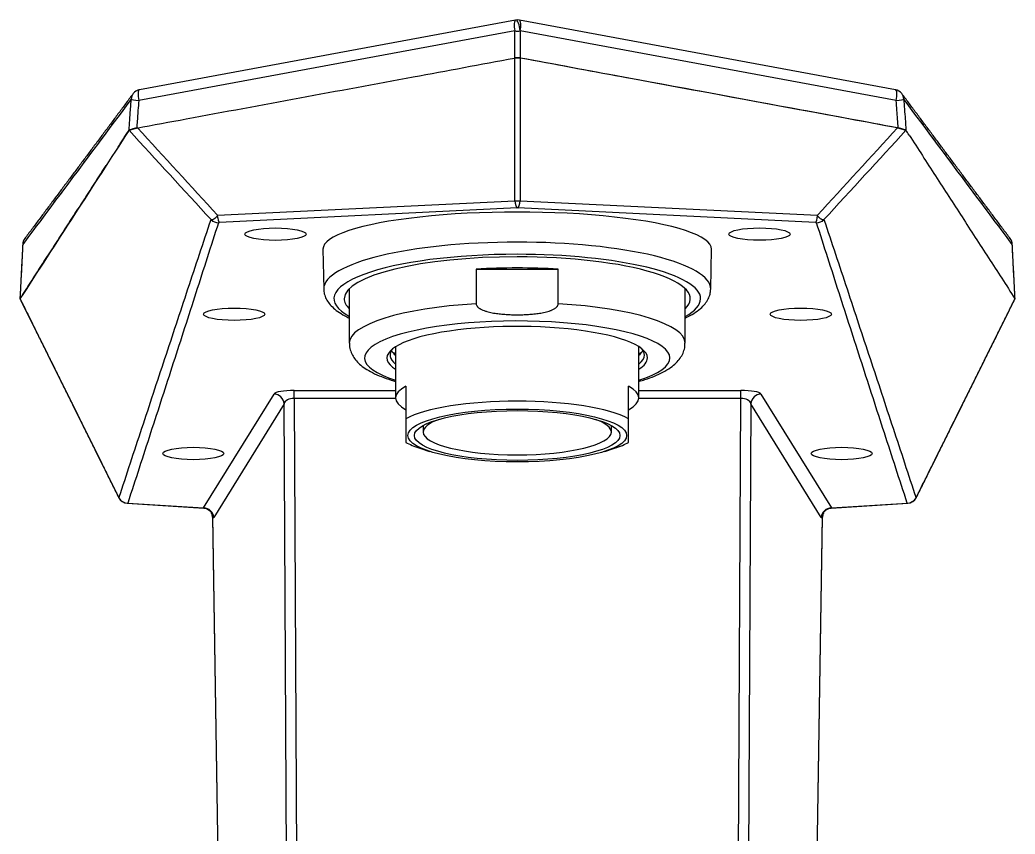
# Model space of a CAD drawing. Extents: x 0 to 948, y 0 to 695.
# Drawn here: x 171.8 to 269.6, y 419.8 to 499.8 of the extents above; entities that cross this region are included whole.
import ezdxf

# ---------------------------------------------------------------- set-up
doc = ezdxf.new("R2010")
doc.units = 0
doc.header["$LTSCALE"] = 10
doc.header["$MEASUREMENT"] = 0
doc.layers.add('1', color=7, linetype='CONTINUOUS')
doc.layers.add('레이어 1', color=7, linetype='CONTINUOUS')

msp = doc.modelspace()

# ---------------------------------------------------------------- linework, layer by layer
at = {"layer": '1', "color": 7, "linetype": 'Continuous', "lineweight": -3}
for p, q in [((201.632, 477.233), (201.702, 473.306)), ((239.736, 473.306), (239.807, 477.233)), ((216.688, 475.277), (224.75, 475.277)), ((216.688, 475.277), (216.688, 471.881)), ((224.75, 471.881), (224.75, 475.277)), ((204.219, 473.364), (204.219, 468.007)), ((237.219, 468.006), (237.219, 473.363)), ((208.769, 467.662), (208.769, 462.621)), ((232.669, 462.621), (232.669, 467.662)), ((209.769, 463.778), (209.769, 460.576)), ((231.669, 460.576), (231.669, 463.778)), ((211.469, 459.915), (211.469, 459.273)), ((229.969, 459.273), (229.969, 459.915)), ((211.145, 457.689), (212.106, 457.377)), ((229.332, 457.377), (230.294, 457.689))]:
    msp.add_line(p, q, dxfattribs=at)
for centre, major_axis, ratio, start_param, end_param in [((220.719, 477.246), (19.088, 0), 0.190789, 6.279793, 9.42816), ((220.72, 473.326), (-19.017, 0), 0.242164, 4.7124, 6.283185), ((220.72, 473.326), (-19.017, 0), 0.242164, 3.137178, 4.7124), ((220.72, 472.373), (18.017, 0), 0.242164, 1.570808, 3.554996), ((220.719, 472.373), (-17, 0), 0.242164, 4.712393, 6.283185), ((220.72, 472.373), (18.017, 0), 0.242164, 0, 1.570808), ((220.719, 472.373), (-17, 0), 0.242164, 2.898418, 4.712393), ((220.719, 471.402), (16.5, 0), 0.242164, 1.323991, 1.817608), ((220.72, 473.326), (-19.017, 0), 0.242164, 0, 0.004127), ((220.72, 473.326), (-19.017, 0), 0.242164, 3.131483, 3.137178), ((220.719, 472.373), (-17, 0), 0.242164, 0, 0.243183), ((220.719, 468.006), (16.5, 0), 0.242164, 1.817608, 3.141596), ((220.719, 468.006), (16.5, 0), 0.242164, 0.000003, 1.323991), ((220.72, 472.373), (18.017, 0), 0.242164, 5.869761, 6.283185), ((220.719, 466.551), (15, 0), 0.242164, 0, 3.790629), ((220.719, 466.551), (12.8, 0), 0.242164, 0, 3.508082), ((220.719, 468.492), (-12.5, 0), 0.242164, 0.286581, 0.297871), ((220.719, 468.492), (-12.5, 0), 0.242164, 2.843936, 2.855128), ((220.719, 466.842), (12.5, 0), 0.242164, 2.935625, 3.43936), ((220.719, 467.715), (12.5, 0), 0.242164, 3.286305, 3.43936), ((220.719, 468.492), (13.5, 0), 0.242164, 3.57416, 3.625603), ((220.719, 468.006), (12.8, 0), 0.242164, 3.439556, 3.508082), ((220.719, 467.715), (12.5, 0), 0.242164, 5.985522, 6.138479), ((220.719, 468.492), (13.5, 0), 0.242164, 5.799389, 5.850734), ((220.719, 468.006), (12.8, 0), 0.242164, 5.9168, 5.985228), ((220.719, 466.842), (12.5, 0), 0.242164, 5.985522, 6.283185), ((220.719, 466.551), (12.8, 0), 0.242164, 5.9168, 6.283185), ((220.719, 466.551), (15, 0), 0.242164, 5.634253, 6.283185), ((220.719, 466.842), (12.5, 0), 0.242164, 0, 0.205974), ((220.719, 462.621), (-11.95, 0), 0.241922, 5.871176, 6.695195), ((220.719, 462.621), (-11.95, 0), 0.241922, 2.729583, 3.553602), ((220.719, 459.419), (11.95, 0), 0.241922, 0.412009, 2.729583), ((220.719, 459.273), (9.25, 0), 0.241922, 2.550188, 3.141592), ((220.719, 459.273), (9.25, 0), 0.241922, 0, 0.591307), ((220.719, 459.273), (9.25, 0), 0.241922, 3.141593, 6.283185), ((220.719, 459.419), (11.95, 0), 0.241922, 3.553602, 3.783114), ((220.719, 459.419), (11.95, 0), 0.241922, 5.641664, 5.871176)]:
    msp.add_ellipse(centre, major_axis=major_axis, ratio=ratio, start_param=start_param, end_param=end_param, dxfattribs=at)
for major_axis in [(10.75, 0), (10.1, 0)]:
    msp.add_ellipse((220.719, 458.934), major_axis=major_axis, ratio=0.241922, dxfattribs=at)
for points, knots in [([(201.711, 473.309), (201.711, 473.15), (201.746, 472.821), (201.935, 472.337), (202.24, 471.872), (202.668, 471.429), (203.235, 470.998), (203.777, 470.685), (204.126, 470.512), (204.207, 470.473)], [0, 0, 0, 0, 0.121638, 0.261616, 0.407872, 0.568913, 0.749127, 0.943266, 1, 1, 1, 1]), ([(237.225, 470.47), (237.258, 470.485), (237.564, 470.633), (238.101, 470.93), (238.714, 471.376), (239.178, 471.844), (239.497, 472.322), (239.685, 472.797), (239.723, 473.113), (239.726, 473.258)], [0, 0, 0, 0, 0.022916, 0.219417, 0.419782, 0.592958, 0.74658, 0.887168, 1, 1, 1, 1]), ([(216.688, 471.881), (216.688, 471.835), (216.697, 471.791), (216.718, 471.738), (216.722, 471.728), (216.732, 471.707), (216.738, 471.697), (216.755, 471.668), (216.767, 471.649), (216.788, 471.621), (216.795, 471.612), (216.81, 471.595), (216.833, 471.569), (216.857, 471.545), (216.908, 471.499), (216.944, 471.471), (217, 471.431), (217.02, 471.418), (217.058, 471.394), (217.078, 471.382), (217.138, 471.348), (217.178, 471.327), (217.301, 471.267), (217.386, 471.233), (217.515, 471.185), (217.558, 471.171), (217.646, 471.142), (217.69, 471.129), (217.822, 471.091), (217.911, 471.068), (218.089, 471.027), (218.179, 471.008), (218.358, 470.974), (218.448, 470.958), (218.718, 470.916), (218.898, 470.894), (219.261, 470.856), (219.443, 470.841), (219.807, 470.818), (219.99, 470.81), (220.356, 470.799), (220.539, 470.796), (220.905, 470.796), (221.088, 470.799), (221.363, 470.807), (221.454, 470.811), (221.637, 470.819), (221.729, 470.824), (222.003, 470.842), (222.185, 470.857), (222.458, 470.885), (222.549, 470.896), (222.731, 470.919), (222.822, 470.932), (223.002, 470.96), (223.093, 470.976), (223.272, 471.01), (223.362, 471.029), (223.54, 471.071), (223.628, 471.094), (223.804, 471.145), (223.89, 471.173), (224.019, 471.22), (224.061, 471.237), (224.145, 471.272), (224.187, 471.291), (224.269, 471.331), (224.309, 471.352), (224.387, 471.398), (224.426, 471.422), (224.5, 471.475), (224.536, 471.503), (224.585, 471.549), (224.601, 471.565), (224.632, 471.598), (224.647, 471.615), (224.673, 471.652), (224.686, 471.67), (224.702, 471.699), (224.708, 471.709), (224.717, 471.73), (224.722, 471.74), (224.742, 471.793), (224.75, 471.836), (224.75, 471.881)], [0, 0, 0, 0, 0.015625, 0.015625, 0.019531, 0.019531, 0.023438, 0.023438, 0.03125, 0.03125, 0.035156, 0.035156, 0.039063, 0.046875, 0.046875, 0.0625, 0.0625, 0.070313, 0.070313, 0.078125, 0.078125, 0.09375, 0.09375, 0.125, 0.125, 0.140625, 0.140625, 0.15625, 0.15625, 0.1875, 0.1875, 0.21875, 0.21875, 0.25, 0.25, 0.3125, 0.3125, 0.375, 0.375, 0.4375, 0.4375, 0.5, 0.5, 0.5625, 0.5625, 0.59375, 0.59375, 0.625, 0.625, 0.6875, 0.6875, 0.71875, 0.71875, 0.75, 0.75, 0.78125, 0.78125, 0.8125, 0.8125, 0.84375, 0.84375, 0.875, 0.875, 0.890625, 0.890625, 0.90625, 0.90625, 0.921875, 0.921875, 0.9375, 0.9375, 0.953125, 0.953125, 0.960937, 0.960937, 0.96875, 0.96875, 0.976562, 0.976562, 0.980469, 0.980469, 0.984375, 0.984375, 1, 1, 1, 1]), ([(204.229, 468.006), (204.225, 467.978), (204.204, 467.758), (204.297, 467.346), (204.503, 466.823), (204.822, 466.352), (205.242, 465.916), (205.791, 465.497), (206.493, 465.092), (207.346, 464.712), (208.129, 464.436), (208.618, 464.287), (208.757, 464.247)], [0, 0, 0, 0, 0.013622, 0.105618, 0.19669, 0.291695, 0.396331, 0.516403, 0.654002, 0.800674, 0.9443, 1, 1, 1, 1]), ([(232.681, 464.246), (232.885, 464.306), (233.421, 464.472), (234.226, 464.766), (235.064, 465.152), (235.768, 465.576), (236.324, 466.031), (236.735, 466.503), (237.022, 467.003), (237.191, 467.513), (237.211, 467.852), (237.206, 468.009)], [0, 0, 0, 0, 0.081641, 0.220439, 0.36258, 0.509456, 0.634921, 0.741887, 0.837342, 0.926703, 1, 1, 1, 1]), ([(209.769, 460.576), (209.769, 460.496), (209.769, 460.417), (209.769, 460.263), (209.769, 460.187), (209.769, 459.967), (209.769, 459.828), (209.769, 459.566), (209.769, 459.443), (209.769, 459.215), (209.769, 459.005), (209.769, 458.83), (209.769, 458.672), (209.769, 458.602), (209.769, 458.478), (209.769, 458.424), (209.769, 458.332), (209.769, 458.293), (209.769, 458.261)], [0, 0, 0, 0, 0.0625, 0.0625, 0.125, 0.125, 0.25, 0.25, 0.375, 0.375, 0.5, 0.625, 0.625, 0.75, 0.75, 0.875, 0.875, 1, 1, 1, 1]), ([(231.669, 458.261), (231.669, 458.293), (231.669, 458.331), (231.669, 458.424), (231.669, 458.477), (231.669, 458.601), (231.669, 458.671), (231.669, 458.829), (231.669, 459.004), (231.669, 459.214), (231.669, 459.442), (231.669, 459.565), (231.669, 459.827), (231.669, 459.967), (231.669, 460.151), (231.669, 460.188), (231.669, 460.263), (231.669, 460.302), (231.669, 460.417), (231.669, 460.496), (231.669, 460.576)], [0, 0, 0, 0, 0.125, 0.125, 0.25, 0.25, 0.375, 0.375, 0.5, 0.625, 0.625, 0.75, 0.75, 0.875, 0.875, 0.90625, 0.90625, 0.9375, 0.9375, 1, 1, 1, 1])]:
    msp.add_open_spline(points, degree=3, knots=knots, dxfattribs=at)
at = {"layer": '레이어 1', "lineweight": -3}
for p, q in [((220.563, 499.745), (183.6, 492.907)), ((220.613, 499.753), (220.612, 499.753)), ((257.892, 492.907), (220.928, 499.745)), ((220.483, 498.675), (183.519, 491.837)), ((220.482, 496.014), (220.483, 498.675)), ((221.007, 498.675), (221.006, 496.014)), ((221.008, 498.675), (221.007, 498.675)), ((257.972, 491.837), (221.008, 498.675)), ((220.478, 482.003), (220.478, 496.013)), ((221.014, 496.013), (221.014, 482.003)), ((258.923, 488.924), (258.924, 488.923)), ((191.276, 480.579), (220.478, 482.003)), ((220.701, 481.285), (191.464, 479.859)), ((250.028, 479.859), (220.791, 481.285)), ((221.014, 482.003), (250.216, 480.579)), ((189.897, 451.822), (196.817, 463.005)), ((198.797, 463.365), (208.769, 463.365)), ((232.669, 463.365), (242.695, 463.365)), ((244.675, 463.005), (251.595, 451.822)), ((197.809, 462.054), (190.889, 450.87)), ((198.247, 373.839), (197.809, 462.054)), ((208.771, 462.582), (198.797, 462.582)), ((198.797, 462.582), (199.238, 373.839)), ((242.695, 462.582), (232.668, 462.582)), ((242.254, 373.839), (242.695, 462.582)), ((243.683, 462.054), (243.245, 373.839)), ((250.603, 450.87), (243.683, 462.054)), ((182.384, 452.282), (189.911, 451.801)), ((182.448, 452.298), (189.897, 451.822)), ((251.581, 451.801), (259.108, 452.282)), ((251.595, 451.822), (259.044, 452.298)), ((190.761, 450.976), (191.312, 417.079)), ((190.77, 450.907), (191.32, 417.079)), ((249.469, 373.839), (250.722, 450.907)), ((249.477, 373.839), (250.731, 450.976))]:
    msp.add_line(p, q, dxfattribs=at)
for centre, start, end in [((220.745, 498.762), 97.65344, 100.48055), ((220.746, 498.762), 79.5196, 97.65344), ((183.782, 491.924), 100.48055, 143.22558), ((257.71, 491.924), 36.7745, 79.5196), ((173.121, 477.676), 143.17769, 177.06201), ((268.371, 477.676), 2.93804, 36.8224), ((182.448, 453.28), 206.41796, 266.33981), ((259.044, 453.28), 273.66023, 333.58211)]:
    msp.add_arc(centre, 1, start, end, dxfattribs=at)
for centre, major_axis, ratio, start_param, end_param in [((220.745, 498.762), (0.182, -0.983), 0.273764, 3.141608, 4.750292), ((220.745, 498.762), (0.133, -0.991), 0.249972, 1.449242, 3.141569), ((220.746, 498.762), (0.133, -0.991), 0.249972, 1.449242, 3.141569), ((220.746, 498.762), (0.182, 0.983), 0.273746, 4.674377, 6.283178), ((220.745, 498.762), (1, 0), 0.090239, 4.447202, 4.97757), ((183.782, 491.924), (0.801, -0.599), 0.991616, 3.14159, 3.724099), ((183.782, 491.924), (-0.997, 0.071), 0.109009, 0.071574, 1.312659), ((183.782, 491.924), (0.182, -0.983), 0.273764, 3.141608, 4.750292), ((257.71, 491.924), (-0.182, -0.983), 0.273746, 1.532784, 3.141589), ((257.71, 491.924), (-0.997, -0.071), 0.109132, 1.828877, 3.070012), ((257.71, 491.924), (0.801, 0.599), 0.991616, 5.700666, 6.283222), ((220.701, 482.266), (0.049, -0.999), 0.243457, 4.96678, 6.085467), ((220.746, 482.225), (1.2, 0), 0.189171, 4.487414, 4.937362), ((220.746, 481.243), (0.2, 0), 0.213123, 1.345823, 1.795772), ((220.791, 482.266), (0.049, 0.999), 0.243455, 3.339311, 4.457998), ((191.464, 480.84), (-0.049, 0.999), 0.243457, 1.884339, 2.943875), ((250.028, 480.84), (-0.049, -0.999), 0.243455, 0.197718, 1.257254), ((191.353, 480.819), (0.952, -0.305), 0.979867, 4.240281, 5.01599), ((250.139, 480.819), (0.952, 0.305), 0.979867, 4.408774, 5.184484), ((173.121, 477.675), (0.8, -0.599), 0.991602, 3.142516, 3.752513), ((268.371, 477.676), (0.8, 0.599), 0.991602, 5.672244, 6.282894), ((173.121, 477.676), (0.999, -0.051), 0.205116, 3.141591, 3.217464), ((268.371, 477.676), (-0.999, -0.051), 0.205116, 3.065721, 3.141594), ((198.801, 462.952), (-2, 0.001), 0.206149, 4.714493, 6.156439), ((196.817, 462.024), (0.85, -0.526), 0.974932, 0.596368, 2.113591), ((198.797, 462.383), (0, -1), 0.000002, 1.778826, 2.824381), ((242.691, 462.952), (2, 0.001), 0.206149, 0.126749, 1.568695), ((242.695, 462.383), (0, -1), 0.000002, 1.778826, 2.824381), ((244.675, 462.024), (-0.85, -0.526), 0.974932, 4.1696, 5.686815), ((198.801, 461.971), (-1, 0.012), 0.61108, 4.723474, 6.165419), ((242.691, 461.971), (1, 0.012), 0.61108, 0.11777, 1.559717), ((182.448, 453.28), (0.896, 0.445), 0.233706, 3.1419, 3.29279), ((259.044, 453.28), (-0.896, 0.445), 0.233707, 2.990394, 3.141287), ((182.448, 453.28), (-0.951, 0.31), 0.979799, 0.821697, 1.879664), ((182.448, 453.28), (-0.064, -0.998), 0.312467, 6.283169, 6.485119), ((259.044, 453.28), (0.951, 0.31), 0.979799, 4.403498, 5.461467), ((259.044, 453.28), (-0.064, 0.998), 0.312469, 2.939658, 3.141611), ((189.794, 452.81), (-0.118, 1.01), 0.054917, 2.929642, 3.131575), ((189.897, 450.84), (0.85, -0.526), 0.974932, 0.596369, 2.113591), ((189.778, 450.877), (-0.901, -0.433), 0.954945, 3.11413, 3.141953), ((189.778, 450.877), (-0.901, -0.433), 0.954945, 2.70697, 3.11413), ((191.733, 452.686), (0.93, 1.825), 0.155623, 2.870174, 2.982253), ((190.785, 452.84), (-0.057, 2.008), 0.126799, 2.864614, 3.33181), ((251.595, 450.84), (-0.85, -0.526), 0.974932, 4.1696, 5.686815), ((250.707, 452.84), (0.057, 2.008), 0.126801, 2.951376, 3.418572), ((251.714, 450.877), (0.901, -0.433), 0.954945, 3.169083, 3.576221), ((249.759, 452.686), (-0.93, 1.825), 0.155624, 3.300932, 3.419843), ((251.714, 450.877), (0.901, -0.433), 0.954945, 3.139831, 3.169084), ((251.699, 452.81), (0.118, 1.01), 0.054915, 3.151605, 3.353543)]:
    msp.add_ellipse(centre, major_axis=major_axis, ratio=ratio, start_param=start_param, end_param=end_param, dxfattribs=at)
for centre in [(196.962, 478.715), (244.531, 478.719), (192.903, 470.848), (248.589, 470.848), (188.888, 457.166), (252.603, 457.166)]:
    msp.add_ellipse(centre, major_axis=(3, 0), ratio=0.202728, dxfattribs=at)
for points, knots in [([(183.328, 489.142), (184.95, 489.442), (186.573, 489.742), (191.911, 490.729), (195.627, 491.417), (203.058, 492.791), (206.774, 493.478), (213.811, 494.78), (217.133, 495.394), (220.455, 496.009)], [0, 0, 0, 0, 0.131097, 0.131097, 0.43134, 0.43134, 0.731583, 0.731583, 1, 1, 1, 1]), ([(221.014, 496.013), (220.97, 496.021), (220.926, 496.026), (220.837, 496.034), (220.792, 496.036), (220.724, 496.036), (220.701, 496.035), (220.655, 496.034), (220.633, 496.032), (220.566, 496.026), (220.522, 496.021), (220.478, 496.013)], [0, 0, 0, 0, 0.25, 0.25, 0.5, 0.5, 0.625, 0.625, 0.75, 0.75, 1, 1, 1, 1]), ([(220.482, 496.014), (220.525, 496.021), (220.568, 496.027), (220.655, 496.034), (220.699, 496.036), (220.755, 496.036), (220.766, 496.036), (220.789, 496.036), (220.822, 496.035), (220.855, 496.032), (220.921, 496.027), (220.964, 496.021), (221.006, 496.014)], [0, 0, 0, 0, 0.25, 0.25, 0.5, 0.5, 0.5625, 0.5625, 0.625, 0.75, 0.75, 1, 1, 1, 1]), ([(258.164, 489.142), (256.542, 489.442), (254.919, 489.742), (249.581, 490.729), (245.866, 491.416), (238.434, 492.791), (234.719, 493.478), (227.681, 494.78), (224.359, 495.394), (221.037, 496.009)], [0, 0, 0, 0, 0.131095, 0.131095, 0.431325, 0.431325, 0.731556, 0.731556, 1, 1, 1, 1]), ([(182.786, 491.987), (181.011, 489.605), (179.235, 487.225), (175.68, 482.467), (173.903, 480.089), (172.124, 477.711)], [0, 0, 0, 0, 0.5, 0.5, 1, 1, 1, 1]), ([(182.568, 488.923), (182.615, 489.584), (182.662, 490.245), (182.712, 490.946), (182.715, 490.987), (182.741, 491.347), (182.763, 491.667), (182.786, 491.987)], [0, 0, 0, 0, 0.647162, 0.647162, 0.686878, 0.686878, 1, 1, 1, 1]), ([(269.368, 477.711), (267.589, 480.089), (265.812, 482.467), (262.257, 487.226), (260.481, 489.605), (258.706, 491.987)], [0, 0, 0, 0, 0.5, 0.5, 1, 1, 1, 1]), ([(258.706, 491.987), (258.753, 491.326), (258.8, 490.665), (258.866, 489.742), (258.884, 489.479), (258.91, 489.119), (258.917, 489.021), (258.924, 488.923)], [0, 0, 0, 0, 0.647155, 0.647155, 0.904123, 0.904123, 1, 1, 1, 1]), ([(183.519, 491.837), (183.497, 491.517), (183.474, 491.197), (183.418, 490.415), (183.385, 489.953), (183.344, 489.375), (183.336, 489.258), (183.328, 489.142)], [0, 0, 0, 0, 0.356036, 0.356036, 0.870662, 0.870662, 1, 1, 1, 1]), ([(258.164, 489.142), (258.123, 489.721), (258.082, 490.299), (258.018, 491.197), (257.995, 491.517), (257.972, 491.837)], [0, 0, 0, 0, 0.643992, 0.643992, 1, 1, 1, 1]), ([(182.706, 488.976), (182.735, 488.982), (182.768, 488.991), (182.841, 489.012), (182.881, 489.024), (182.923, 489.039)], [0, 0, 0, 0, 0.5, 0.5, 1, 1, 1, 1]), ([(182.939, 489.038), (182.898, 489.023), (182.859, 489.01), (182.785, 488.989), (182.75, 488.981), (182.717, 488.975)], [0, 0, 0, 0, 0.5, 0.5, 1, 1, 1, 1]), ([(183.328, 489.142), (183.252, 489.128), (183.18, 489.112), (183.079, 489.087), (183.046, 489.078), (182.999, 489.063), (182.983, 489.059), (182.953, 489.049), (182.938, 489.044), (182.923, 489.039)], [0, 0, 0, 0, 0.5, 0.5, 0.75, 0.75, 0.875, 0.875, 1, 1, 1, 1]), ([(182.939, 489.038), (182.972, 489.049), (183.006, 489.061), (183.061, 489.077), (183.08, 489.082), (183.119, 489.093), (183.138, 489.098), (183.198, 489.113), (183.239, 489.123), (183.323, 489.141), (183.366, 489.149), (183.411, 489.158)], [0, 0, 0, 0, 0.25, 0.25, 0.375, 0.375, 0.5, 0.5, 0.75, 0.75, 1, 1, 1, 1]), ([(258.081, 489.158), (258.17, 489.141), (258.254, 489.123), (258.353, 489.098), (258.373, 489.093), (258.411, 489.083), (258.43, 489.077), (258.485, 489.061), (258.52, 489.049), (258.553, 489.038)], [0, 0, 0, 0, 0.5, 0.5, 0.625, 0.625, 0.75, 0.75, 1, 1, 1, 1]), ([(258.568, 489.039), (258.54, 489.049), (258.51, 489.059), (258.463, 489.073), (258.447, 489.077), (258.414, 489.086), (258.397, 489.091), (258.312, 489.112), (258.24, 489.128), (258.164, 489.142)], [0, 0, 0, 0, 0.25, 0.25, 0.375, 0.375, 0.5, 0.5, 1, 1, 1, 1]), ([(258.775, 488.975), (258.742, 488.981), (258.707, 488.989), (258.633, 489.01), (258.594, 489.023), (258.553, 489.038)], [0, 0, 0, 0, 0.5, 0.5, 1, 1, 1, 1]), ([(258.568, 489.039), (258.611, 489.024), (258.651, 489.012), (258.724, 488.991), (258.757, 488.982), (258.786, 488.976)], [0, 0, 0, 0, 0.5, 0.5, 1, 1, 1, 1]), ([(182.706, 488.976), (182.686, 488.972), (182.669, 488.968), (182.645, 488.962), (182.638, 488.959), (182.624, 488.955), (182.618, 488.953), (182.589, 488.942), (182.574, 488.932), (182.568, 488.923)], [0, 0, 0, 0, 0.25, 0.25, 0.375, 0.375, 0.5, 0.5, 1, 1, 1, 1]), ([(182.569, 488.924), (182.575, 488.933), (182.591, 488.942), (182.622, 488.953), (182.629, 488.955), (182.644, 488.959), (182.652, 488.961), (182.677, 488.968), (182.696, 488.971), (182.717, 488.975)], [0, 0, 0, 0, 0.5, 0.5, 0.625, 0.625, 0.75, 0.75, 1, 1, 1, 1]), ([(258.775, 488.975), (258.795, 488.972), (258.815, 488.968), (258.84, 488.961), (258.848, 488.959), (258.863, 488.955), (258.87, 488.953), (258.901, 488.942), (258.917, 488.933), (258.923, 488.924)], [0, 0, 0, 0, 0.25, 0.25, 0.375, 0.375, 0.5, 0.5, 1, 1, 1, 1]), ([(258.924, 488.923), (258.918, 488.932), (258.903, 488.942), (258.869, 488.955), (258.855, 488.959), (258.823, 488.968), (258.806, 488.972), (258.786, 488.976)], [0, 0, 0, 0, 0.5, 0.5, 0.75, 0.75, 1, 1, 1, 1]), ([(191.248, 480.521), (191.243, 480.511), (191.237, 480.501), (191.225, 480.482), (191.219, 480.473), (191.199, 480.447), (191.185, 480.431), (191.164, 480.407), (191.156, 480.399), (191.142, 480.384), (191.12, 480.362), (191.098, 480.342), (191.055, 480.302), (191.027, 480.279), (190.986, 480.246), (190.972, 480.235), (190.945, 480.216), (190.932, 480.206), (190.893, 480.18), (190.869, 480.165), (190.823, 480.139), (190.801, 480.129), (190.769, 480.118), (190.759, 480.114), (190.739, 480.11), (190.729, 480.108), (190.709, 480.108), (190.699, 480.108), (190.684, 480.112), (190.679, 480.114), (190.67, 480.117), (190.667, 480.118), (190.661, 480.122), (190.658, 480.124), (190.654, 480.126)], [0, 0, 0, 0, 0.03125, 0.03125, 0.0625, 0.0625, 0.125, 0.125, 0.15625, 0.15625, 0.1875, 0.25, 0.25, 0.375, 0.375, 0.4375, 0.4375, 0.5, 0.5, 0.625, 0.625, 0.75, 0.75, 0.8125, 0.8125, 0.875, 0.875, 0.9375, 0.9375, 0.96875, 0.96875, 0.984375, 0.984375, 1, 1, 1, 1]), ([(250.837, 480.126), (250.834, 480.123), (250.831, 480.122), (250.825, 480.118), (250.822, 480.117), (250.813, 480.114), (250.808, 480.112), (250.798, 480.11), (250.793, 480.109), (250.783, 480.108), (250.778, 480.108), (250.763, 480.108), (250.753, 480.11), (250.733, 480.114), (250.723, 480.117), (250.702, 480.125), (250.692, 480.129), (250.669, 480.14), (250.658, 480.146), (250.623, 480.165), (250.599, 480.18), (250.548, 480.215), (250.521, 480.234), (250.48, 480.267), (250.465, 480.278), (250.437, 480.303), (250.422, 480.315), (250.394, 480.342), (250.379, 480.355), (250.35, 480.384), (250.336, 480.399), (250.307, 480.43), (250.293, 480.447), (250.273, 480.473), (250.267, 480.482), (250.255, 480.501), (250.249, 480.511), (250.244, 480.521)], [0, 0, 0, 0, 0.015625, 0.015625, 0.03125, 0.03125, 0.0625, 0.0625, 0.09375, 0.09375, 0.125, 0.125, 0.1875, 0.1875, 0.25, 0.25, 0.3125, 0.3125, 0.375, 0.375, 0.5, 0.5, 0.625, 0.625, 0.6875, 0.6875, 0.75, 0.75, 0.8125, 0.8125, 0.875, 0.875, 0.9375, 0.9375, 0.96875, 0.96875, 1, 1, 1, 1]), ([(181.578, 452.809), (182.331, 455.093), (183.084, 457.376), (184.591, 461.939), (185.344, 464.22), (186.851, 468.777), (187.606, 471.054), (189.116, 475.602), (189.873, 477.873), (190.631, 480.142)], [0, 0, 0, 0, 0.25, 0.25, 0.5, 0.5, 0.75, 0.75, 1, 1, 1, 1]), ([(191.353, 479.837), (190.62, 477.542), (189.883, 475.247), (188.404, 470.657), (187.663, 468.362), (186.177, 463.772), (185.433, 461.478), (183.942, 456.888), (183.195, 454.593), (182.448, 452.298)], [0, 0, 0, 0, 0.25, 0.25, 0.5, 0.5, 0.75, 0.75, 1, 1, 1, 1]), ([(191.353, 479.837), (191.354, 479.838), (191.355, 479.84), (191.359, 479.842), (191.361, 479.843), (191.367, 479.846), (191.371, 479.847), (191.38, 479.849), (191.384, 479.85), (191.395, 479.852), (191.4, 479.853), (191.412, 479.854), (191.418, 479.855), (191.437, 479.857), (191.45, 479.858), (191.464, 479.859)], [0, 0, 0, 0, 0.125, 0.125, 0.25, 0.25, 0.375, 0.375, 0.5, 0.5, 0.625, 0.625, 0.75, 0.75, 1, 1, 1, 1]), ([(250.028, 479.859), (250.035, 479.858), (250.041, 479.858), (250.055, 479.857), (250.061, 479.856), (250.074, 479.855), (250.08, 479.854), (250.092, 479.853), (250.097, 479.852), (250.108, 479.85), (250.112, 479.849), (250.121, 479.847), (250.125, 479.846), (250.131, 479.843), (250.133, 479.842), (250.137, 479.84), (250.138, 479.838), (250.139, 479.837)], [0, 0, 0, 0, 0.125, 0.125, 0.25, 0.25, 0.375, 0.375, 0.5, 0.5, 0.625, 0.625, 0.75, 0.75, 0.875, 0.875, 1, 1, 1, 1]), ([(259.044, 452.298), (258.297, 454.593), (257.55, 456.888), (256.059, 461.478), (255.315, 463.773), (253.829, 468.362), (253.088, 470.657), (251.609, 475.247), (250.872, 477.542), (250.139, 479.837)], [0, 0, 0, 0, 0.25, 0.25, 0.5, 0.5, 0.75, 0.75, 1, 1, 1, 1]), ([(250.86, 480.142), (251.619, 477.873), (252.376, 475.602), (253.886, 471.054), (254.641, 468.777), (256.148, 464.22), (256.902, 461.939), (258.408, 457.376), (259.161, 455.093), (259.914, 452.809)], [0, 0, 0, 0, 0.25, 0.25, 0.5, 0.5, 0.75, 0.75, 1, 1, 1, 1]), ([(172.124, 477.711), (172.094, 477.116), (172.063, 476.521), (172.002, 475.331), (171.972, 474.735), (171.91, 473.544), (171.88, 472.948), (171.849, 472.353)], [0, 0, 0, 0, 0.333049, 0.333049, 0.666525, 0.666525, 1, 1, 1, 1]), ([(269.643, 472.353), (269.612, 472.948), (269.582, 473.543), (269.521, 474.733), (269.49, 475.329), (269.441, 476.279), (269.423, 476.634), (269.392, 477.229), (269.38, 477.47), (269.368, 477.711)], [0, 0, 0, 0, 0.333063, 0.333063, 0.666531, 0.666531, 0.865075, 0.865075, 1, 1, 1, 1]), ([(171.858, 472.367), (172.147, 471.786), (172.435, 471.205), (173.878, 468.302), (175.032, 465.98), (177.984, 460.041), (179.781, 456.425), (181.578, 452.809)], [0, 0, 0, 0, 0.08906, 0.08906, 0.4453, 0.4453, 1, 1, 1, 1]), ([(259.914, 452.809), (260.203, 453.389), (260.491, 453.97), (261.934, 456.873), (263.088, 459.195), (266.039, 465.134), (267.837, 468.75), (269.634, 472.367)], [0, 0, 0, 0, 0.08906, 0.08906, 0.4453, 0.4453, 1, 1, 1, 1]), ([(269.641, 472.33), (269.642, 472.331), (269.647, 472.338), (269.647, 472.346), (269.643, 472.353)], [0, 0, 0, 0, 0.087577, 1, 1, 1, 1]), ([(189.908, 451.79), (189.937, 451.793), (190.064, 451.796), (190.269, 451.718), (190.478, 451.581), (190.609, 451.435), (190.662, 451.347), (190.677, 451.316), (190.68, 451.31)], [0, 0, 0, 0, 0.076841, 0.3538, 0.585976, 0.786629, 0.955989, 1, 1, 1, 1]), ([(250.812, 451.31), (250.822, 451.335), (250.86, 451.4), (250.987, 451.56), (251.206, 451.711), (251.424, 451.796), (251.555, 451.793), (251.584, 451.79)], [0, 0, 0, 0, 0.161667, 0.375465, 0.636734, 0.92018, 1, 1, 1, 1])]:
    msp.add_open_spline(points, degree=3, knots=knots, dxfattribs=at)
for points, degree in [([(220.455, 496.009), (220.464, 496.011), (220.473, 496.012), (220.482, 496.014)], 3), ([(221.006, 496.014), (221.017, 496.012), (221.027, 496.011), (221.037, 496.009)], 3), ([(221.037, 496.009), (221.029, 496.01), (221.021, 496.012), (221.014, 496.013)], 3), ([(258.081, 489.158), (245.733, 491.441), (233.385, 493.725), (221.037, 496.009)], 3), ([(182.98, 492.523), (177.662, 485.401), (172.319, 478.275)], 2), ([(269.172, 478.275), (263.836, 485.4), (258.511, 492.524)], 2), ([(183.411, 489.158), (186.032, 486.298), (188.654, 483.438), (191.276, 480.579)], 3), ([(250.216, 480.579), (252.838, 483.438), (255.46, 486.298), (258.081, 489.158)], 3), ([(182.568, 488.923), (178.995, 483.4), (175.422, 477.876), (171.849, 472.353)], 3), ([(181.496, 487.265), (182.569, 488.924)], 1), ([(190.631, 480.142), (187.943, 483.069), (185.256, 485.996), (182.569, 488.924)], 3), ([(258.923, 488.924), (256.236, 485.996), (253.548, 483.069), (250.86, 480.142)], 3), ([(259.231, 488.448), (259.128, 488.607), (259.026, 488.765), (258.924, 488.923)], 3), ([(259.231, 488.449), (269.634, 472.367)], 1), ([(171.858, 472.367), (180.337, 485.474)], 1), ([(191.276, 480.579), (191.267, 480.56), (191.257, 480.54), (191.248, 480.521)], 3), ([(250.244, 480.521), (250.235, 480.54), (250.225, 480.56), (250.216, 480.579)], 3), ([(190.654, 480.126), (190.647, 480.131), (190.639, 480.136), (190.631, 480.142)], 3), ([(250.86, 480.142), (250.853, 480.136), (250.845, 480.131), (250.837, 480.126)], 3), ([(172.122, 477.727), (171.984, 475.035), (171.846, 472.344)], 2), ([(269.646, 472.344), (269.37, 477.727)], 1), ([(171.849, 472.353), (171.847, 472.35), (171.846, 472.347), (171.846, 472.343)], 3), ([(171.857, 472.35), (171.854, 472.356), (171.855, 472.361), (171.858, 472.367)], 3), ([(171.859, 472.347), (176.706, 462.591), (181.552, 452.835)], 2), ([(259.94, 452.835), (264.786, 462.59), (269.632, 472.344)], 2), ([(269.634, 472.367), (269.638, 472.361), (269.638, 472.355), (269.635, 472.35)], 3), ([(190.68, 451.31), (190.763, 451.132), (190.756, 451.004)], 2), ([(250.737, 450.997), (250.731, 451.138), (250.812, 451.31)], 2)]:
    msp.add_open_spline(points, degree=degree, dxfattribs=at)

doc.saveas('drawing.dxf')
